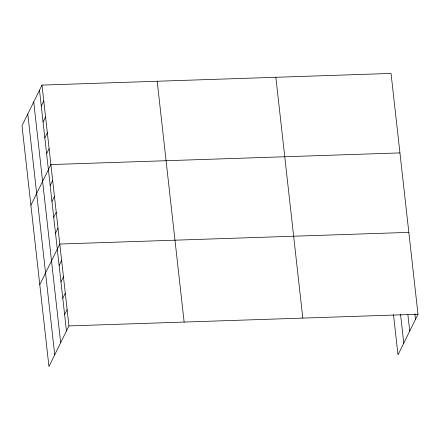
<?xml version="1.0" encoding="UTF-8"?>
<svg xmlns="http://www.w3.org/2000/svg" width="440" height="440" viewBox="0 0 440 440"><rect width="100%" height="100%" fill="white"/><g stroke="black" fill="none" stroke-linecap="round" stroke-linejoin="round"><path stroke-width="0.66" d="M42.004 85.096L22 125.747L48.95 366.564L68.948 325.914L42.004 85.096L391.05 73.436L418 314.254L397.997 354.904L393.492 314.644M41.283 106.073L43.78 100.991M43.06 121.963L45.556 116.886M44.836 137.858L47.339 132.781M46.618 153.753L49.115 148.676M30.894 205.216L50.892 164.566L399.944 152.906M50.171 185.543L52.674 180.461M51.953 201.432L54.45 196.356M53.73 217.327L56.232 212.251M55.512 233.222L58.009 228.14M39.787 284.686L59.785 244.035L408.837 232.375M59.12 265.49L61.622 260.414M60.951 281.864L63.454 276.788M62.788 298.243L65.285 293.161M64.62 314.617L67.117 309.54M68.948 325.914L418 314.254M414.893 313.874L415.503 319.336M407.891 314.694L409.723 331.073M400.565 314.507L403.777 343.167M275.864 77.286L302.814 318.104M157.19 81.252L184.135 322.069M39.501 90.178L66.451 330.995M33.726 101.915L60.676 342.733M27.775 114.01L54.725 354.827"/></g></svg>
